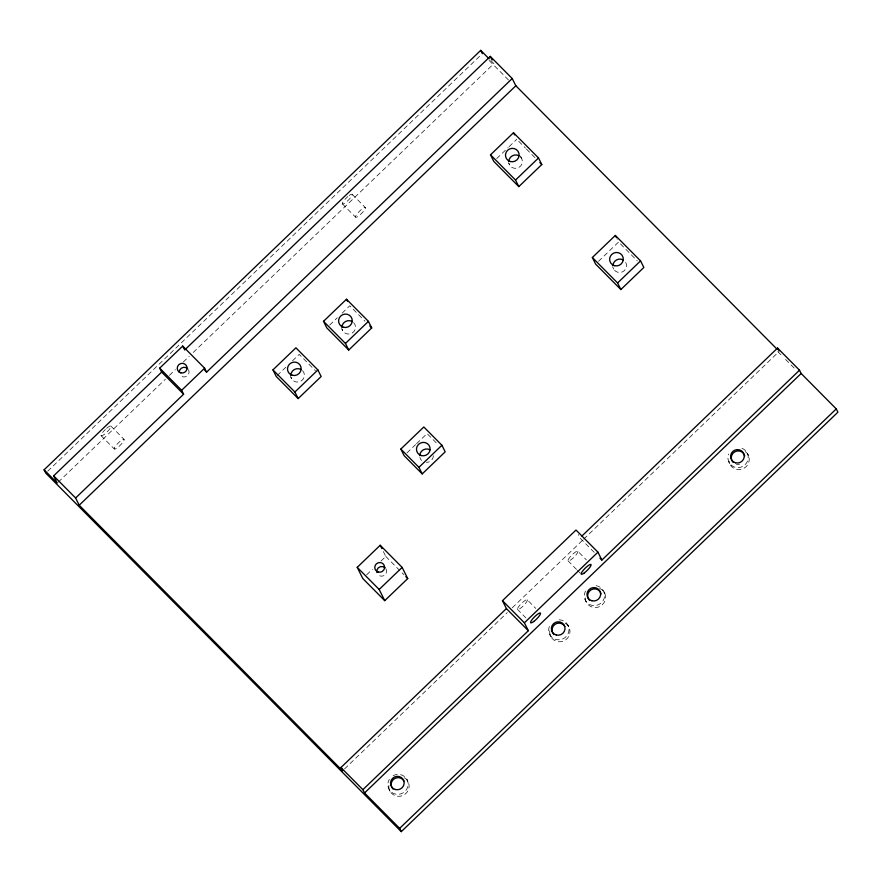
<?xml version="1.0" encoding="UTF-8"?>
<svg xmlns="http://www.w3.org/2000/svg" width="882" height="882" viewBox="0 0 882 882"><rect width="100%" height="100%" fill="white"/><g stroke="black" fill="none" stroke-linecap="round" stroke-linejoin="round"><path stroke-width="0.66" stroke-dasharray="4.41 3.31" d="M47.727 471.186L480.37 55.544M58.256 482.134L165.43 379.172M169.399 375.368L175.353 369.646M183.291 362.017L189.244 356.295M193.213 352.48L493.887 63.625L490.127 59.833M496.665 158.628L508.153 147.592M509.112 146.677L516.775 139.312M277.18 375.534L285.801 367.254M292.504 360.815L299.207 354.377L315.425 370.738M329.659 325.127L337.31 317.774M342.106 313.176L349.757 305.811L365.027 321.213M598.503 261.326L618.602 242.01L616.97 238.724M406.977 452.885L415.598 444.605M416.558 443.69L427.086 433.569L438.519 445.101M366.625 574.843L372.369 569.32M380.991 561.051L385.776 556.443L382.986 550.853M344.564 768.906L507.304 612.571M512.266 607.797L582.715 540.115M583.708 539.156L779.203 351.356M489.135 60.483L510.458 81.971M777.836 351.62L781.706 355.523M785.586 359.437L796.248 370.186M518.693 141.252L525.429 148.044M526.4 149.014L536.013 158.727M620.476 243.895L637.3 260.863M352.249 194.349L365.424 207.634A6.869 1.499 -44.8 0 1 358.621 215.969A6.869 1.499 -44.8 0 1 357.397 213.521A6.869 1.499 -44.8 0 1 365.424 207.634M342.37 203.841L355.534 217.126M594.248 552.364L579.926 537.932L578.25 534.547M577.897 551.338A6.869 1.499 -44.8 0 1 571.095 559.684A6.869 1.499 -44.8 0 1 569.871 557.237A6.869 1.499 -44.8 0 1 577.897 551.338L586.365 559.872M568.019 560.831L576.475 569.364M577.423 570.312L580.246 573.157M527.337 599.903A6.869 1.499 -44.8 0 1 520.534 608.249A6.869 1.499 -44.8 0 1 519.322 605.802A6.869 1.499 -44.8 0 1 527.337 599.903L535.804 608.437M517.458 609.396L525.926 617.929M385.776 556.443L403.912 574.733M110.967 426.149L124.13 439.434A6.869 1.499 -44.8 0 1 117.328 447.78A6.869 1.499 -44.8 0 1 116.104 445.333A6.869 1.499 -44.8 0 1 124.13 439.434M101.077 435.653L114.252 448.927M747.473 453.568L748.454 455.542M728.708 461.683L729.69 463.656M612.648 266.937L613.74 269.131M520.479 156.092L521.571 158.286M508.495 162.806L509.587 164.989M603.972 591.844L604.953 593.818M584.964 599.363L585.946 601.337M567.765 624.831L568.747 626.804M549.927 634.808L550.908 636.782M341.61 328.523L342.701 330.717M290.509 376.537L291.6 378.731M406.911 779.368L407.892 781.342M389.072 789.346L390.053 791.319M625.735 262.428A6.869 6.681 -26.5 0 1 622.207 271.987A6.869 6.681 -26.5 0 1 613.1 267.511M520.512 156.897A6.869 6.681 -26.5 0 1 518.859 167.47A6.869 6.681 -26.5 0 1 508.936 163.368M385.974 568.901A4.95 4.818 -26.5 0 1 384.023 575.516A4.95 4.818 -26.5 0 1 377.331 573.73M188.45 369.701A4.95 4.818 -26.5 0 1 186.499 376.316A4.95 4.818 -26.5 0 1 179.807 374.541M349.173 195.495A6.869 1.499 -44.8 0 1 350.716 197.535A6.869 1.499 -44.8 0 1 342.569 204.018A6.869 1.499 -44.8 0 1 347.905 196.499M106.623 428.31A6.869 1.499 -44.8 0 1 110.261 428.178A6.869 1.499 -44.8 0 1 101.838 435.796A6.869 1.499 -44.8 0 1 105.311 429.49M739.711 464.119A6.869 6.681 -26.5 0 1 736.172 464.108M404.254 777.67A10.22 9.945 -26.5 0 1 408.09 790.57A10.22 9.945 -26.5 0 1 395.279 795.729A10.22 9.945 -26.5 0 1 389.216 783.734M393.107 775.686A10.22 9.945 -26.5 0 1 408.035 782.632A10.22 9.945 -26.5 0 1 395.996 794.208A10.22 9.945 -26.5 0 1 389.304 779.346M565.119 623.133A10.22 9.945 -26.5 0 1 568.945 636.032A10.22 9.945 -26.5 0 1 556.134 641.192A10.22 9.945 -26.5 0 1 550.07 629.197M559.078 619.814A10.22 9.945 -26.5 0 1 568.813 631.567A10.22 9.945 -26.5 0 1 555.153 639.218A10.22 9.945 -26.5 0 1 550.159 624.809M599.617 588.36A10.22 9.945 -26.5 0 1 605.052 600.653A10.22 9.945 -26.5 0 1 592.958 607.323A10.22 9.945 -26.5 0 1 585.405 596.199M596.089 585.692A10.22 9.945 -26.5 0 1 604.071 598.68A10.22 9.945 -26.5 0 1 589.507 604.446A10.22 9.945 -26.5 0 1 586.585 589.452M745.235 451.507A10.22 9.945 -26.5 0 1 744.188 468.133A10.22 9.945 -26.5 0 1 728.995 461.143M741.949 448.288A10.22 9.945 -26.5 0 1 747.495 461.22A10.22 9.945 -26.5 0 1 734.232 466.953A10.22 9.945 -26.5 0 1 728.686 454.021M433.404 455.685A6.869 6.681 -26.5 0 1 426.414 462.388M421.629 460.415A6.869 6.681 -26.5 0 1 419.931 457.405M353.638 322.614A6.869 6.681 -26.5 0 1 351.973 333.187A6.869 6.681 -26.5 0 1 342.062 329.096M302.537 370.627A6.869 6.681 -26.5 0 1 300.872 381.2A6.869 6.681 -26.5 0 1 290.95 377.11"/><path stroke-width="1.32" d="M581.922 536.024L777.56 348.07L799.511 370.208L801.143 373.494L836.257 408.906L837.9 412.192L401.277 831.649L45.743 473.094L44.1 469.808L480.723 50.351L489.179 58.885M799.511 370.208L601.877 560.059L597.941 552.165L576.001 530.038L502.464 600.686L506.4 608.58L340.937 767.527L342.58 770.813L79.215 505.221L75.609 497.988L183.61 394.221L161.671 372.094L159.697 368.147L182.684 346.075L204.624 368.202L206.597 372.149L512.221 78.531L490.282 56.393L184.647 350.011M44.1 469.808L57.264 483.082L53.659 475.85L161.671 372.094M183.61 394.221L181.648 390.274L204.624 368.202M79.215 505.221L515.838 85.763L512.221 78.531M490.513 154.813L513.489 132.741L538.516 157.966L541.791 164.548L518.814 186.62L493.788 161.395L490.513 154.813L515.529 180.049L518.814 186.62M272.946 369.878L295.922 347.806L317.873 369.933L321.158 376.515L298.171 398.587L276.22 376.46L272.946 369.878L294.897 392.016L298.171 398.587M323.507 321.313L346.483 299.241L368.433 321.368L371.708 327.95L348.732 350.022L326.781 327.883L323.507 321.313L345.446 343.44L348.732 350.022M294.897 392.016L317.873 369.933M345.446 343.44L368.433 321.368M515.529 180.049L538.516 157.966M592.351 257.511L615.327 235.439L640.564 260.885L643.849 267.466L620.862 289.539L595.626 264.093L592.351 257.511L617.587 282.968L620.862 289.539M400.825 449.07L423.812 426.987L441.915 445.256L445.19 451.827L422.213 473.91L404.11 455.641L400.825 449.07L418.939 467.328L422.213 473.91M418.939 467.328L441.915 445.256M617.587 282.968L640.564 260.885M357.221 567.346L380.208 545.263L402.148 567.402L407.727 578.581L384.739 600.653L362.8 578.526L357.221 567.346L379.172 589.474L384.739 600.653M379.172 589.474L402.148 567.402M401.277 831.649L399.645 828.363L364.531 792.951L362.888 789.655L528.34 630.707L524.404 622.813L597.941 552.165M364.531 792.951L801.143 373.494M399.645 828.363L836.257 408.906M515.838 85.763L777.263 349.404M539.872 162.608L541.791 164.548M369.801 326.02L371.708 327.95M599.969 558.141L601.877 560.059M502.464 600.686L524.404 622.813M506.4 608.58L528.34 630.707M204.69 370.22L206.597 372.149M405.819 576.652L407.727 578.581M159.697 368.147L181.648 390.274M53.659 475.85L75.609 497.988M340.937 767.527L362.888 789.655M777.56 348.07L778.652 350.264M615.327 235.439L616.419 237.622M490.282 56.393L492.079 60.009M480.723 50.351L482.355 53.637M513.489 132.741L514.581 134.935M346.483 299.241L347.574 301.423M380.208 545.263L381.873 548.615M182.684 346.075L184.151 349.029M612.902 265.769A6.869 6.681 -26.5 0 1 623.287 259.958M508.749 161.626A6.869 6.681 -26.5 0 1 519.123 155.827M376.868 572.561A4.95 4.818 -26.5 0 1 385.214 567.898M179.211 372.116A4.95 4.818 -26.5 0 1 187.69 368.698M393.052 789.103A6.869 6.681 -26.5 0 1 393.956 779.015A6.869 6.681 -26.5 0 1 403.978 781M553.907 634.566A6.869 6.681 -26.5 0 1 554.811 624.478A6.869 6.681 -26.5 0 1 564.844 626.463M589.529 600.344A6.869 6.681 -26.5 0 1 591.183 589.771A6.869 6.681 -26.5 0 1 601.105 593.873M733.151 462.366A6.869 6.681 -26.5 0 1 734.816 451.793A6.869 6.681 -26.5 0 1 744.728 455.895M419.744 455.663A6.869 6.681 -26.5 0 1 430.118 449.853M341.863 327.354A6.869 6.681 -26.5 0 1 352.249 321.544M290.762 375.368A6.869 6.681 -26.5 0 1 301.148 369.558M614.534 265.691A6.869 6.681 -26.5 0 0 623.1 257.467A6.869 6.681 -26.5 0 0 611.733 254.446A6.869 6.681 -26.5 0 0 614.534 265.691M510.38 161.549A6.869 6.681 -26.5 0 0 518.936 153.336A6.869 6.681 -26.5 0 0 507.58 150.304A6.869 6.681 -26.5 0 0 510.38 161.549M378.301 572.054A4.95 4.818 -26.5 0 0 384.475 566.123A4.95 4.818 -26.5 0 0 376.283 563.94A4.95 4.818 -26.5 0 0 378.301 572.054M180.777 372.854A4.95 4.818 -26.5 0 0 186.951 366.923A4.95 4.818 -26.5 0 0 178.759 364.74A4.95 4.818 -26.5 0 0 180.777 372.854M584.259 572.958A6.869 1.499 -44.8 0 0 591.061 564.612A6.869 1.499 -44.8 0 0 583.046 570.511A6.869 1.499 -44.8 0 0 584.259 572.958M533.709 621.523A6.869 1.499 -44.8 0 0 540.512 613.188A6.869 1.499 -44.8 0 0 532.485 619.076A6.869 1.499 -44.8 0 0 533.709 621.523M395.412 789.533A6.869 6.681 -26.5 0 0 403.967 781.309A6.869 6.681 -26.5 0 0 392.611 778.288A6.869 6.681 -26.5 0 0 395.412 789.533M556.266 634.996A6.869 6.681 -26.5 0 0 564.833 626.771A6.869 6.681 -26.5 0 0 553.477 623.75A6.869 6.681 -26.5 0 0 556.266 634.996M591.888 600.774A6.869 6.681 -26.5 0 0 600.444 592.55A6.869 6.681 -26.5 0 0 589.088 589.529A6.869 6.681 -26.5 0 0 591.888 600.774M735.511 462.796A6.869 6.681 -26.5 0 0 744.077 454.572A6.869 6.681 -26.5 0 0 732.71 451.551A6.869 6.681 -26.5 0 0 735.511 462.796M421.375 455.586A6.869 6.681 -26.5 0 0 429.931 447.361A6.869 6.681 -26.5 0 0 418.575 444.341A6.869 6.681 -26.5 0 0 421.375 455.586M343.495 327.277A6.869 6.681 -26.5 0 0 352.05 319.052A6.869 6.681 -26.5 0 0 340.695 316.032A6.869 6.681 -26.5 0 0 343.495 327.277M292.394 375.291A6.869 6.681 -26.5 0 0 300.949 367.066A6.869 6.681 -26.5 0 0 289.594 364.046A6.869 6.681 -26.5 0 0 292.394 375.291"/></g></svg>
